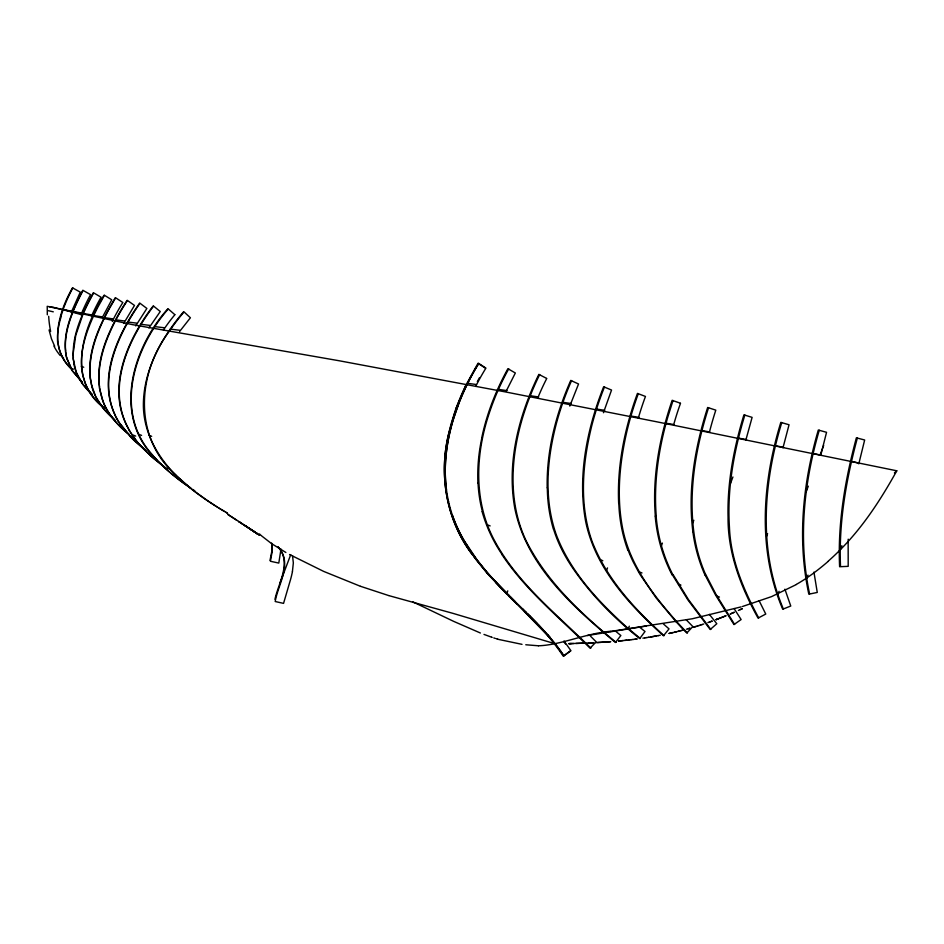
<?xml version="1.0" encoding="UTF-8"?>
<svg xmlns="http://www.w3.org/2000/svg" width="944" height="944" viewBox="0 0 944 944"><rect width="100%" height="100%" fill="white"/><g stroke="black" fill="none" stroke-linecap="round" stroke-linejoin="round"><path stroke-width="1.42" d="M848.149 541.018L848.196 566.341L839.617 566.73C837.599 523.141 845.092 479.776 856.373 437.827L864.657 439.998L858.804 463.858M73.266 352.726L75.744 335.38L82.895 314.482A196.163 189.107 -76.2 0 1 88.771 301.974L93.657 292.852L101.043 297.218A208.305 200.812 -76.2 0 0 92.347 314.234L91.45 316.287M848.172 540.098L848.208 539.177M280.982 549.101L278.799 563.084L270.432 561.267L272.309 550.635L271.825 543.331M744.851 415.041C733.842 451.232 726.951 489.193 729.429 527.13C730.644 559.521 743.601 589.776 758.693 617.931M292.416 571.663L293.336 562.931L292.534 555.792M448.754 433.379C438.441 475.08 446.465 521.088 472.909 555.355M481.652 438.264C486.691 413.885 495.883 390.45 507.907 368.691L515.341 372.998L506.102 391.335M448.046 436.659C438.913 476.944 446.937 520.899 472 554.081M448.117 436.293L448.518 434.476M448.589 434.11L455.657 409.625M820.737 455.327L826.555 432.305L818.306 430.039C802.837 483.139 797.066 539.744 808.831 594.189L817.268 592.443L813.94 572.111M449.084 431.927L449.804 428.989A197.036 189.945 -76.2 0 1 451.881 421.307L455.102 411.195M269.996 560.429L271.766 551.626L271.896 545.266A17.464 16.839 -76.2 0 0 271.553 543.284M782.989 447.81L789.042 424.765L780.818 422.381C762.268 482.809 757.371 549.904 782.718 609.21L790.765 606.024L784.901 589.198M745.854 440.093L752.108 417.366L743.919 414.853C733.842 448.011 727.199 482.549 728.06 517.324C727.753 553.172 740.934 587.215 758.067 618.119L765.761 614.048L759.141 600.762M857.353 438.028C846.178 479.611 838.661 522.575 840.49 565.786M274.952 599.287C278.445 582.837 291.92 562.447 278.256 547.213M819.262 430.24C803.851 483.08 797.999 539.425 809.539 593.67M781.762 422.57C763.354 482.809 758.303 549.727 783.343 608.939M61.03 316.004L62.953 310.057M708.566 407.678C695.822 447.527 688.506 490.019 693.805 531.85A154.674 149.105 -76.2 0 0 705.475 574.235M603.44 412.74L611.547 390.049L603.641 386.769C586.908 429.131 577.374 475.977 585.634 521.348C595.18 568.04 629.176 604.821 663.49 635.749L669.025 628.881L663.361 623.901M673.037 400.504L667.974 416.481A329.94 318.069 -76.2 0 0 662.57 437.391C656.823 463.209 654.086 489.853 656.269 516.262M455.539 409.944L455.869 409M569.798 406.085L578.542 383.996L570.754 380.42C555.91 414.121 546.47 450.795 547.19 487.812M455.763 409.318L456.778 406.51M455.987 408.693L456.212 408.068M71.248 312.287L80.275 292.133L72.771 287.979M456.318 407.761L466.017 384.951L477.994 363.298L485.181 368.018M279.695 583.864L290.728 554.659M506.81 593.387L507.766 590.861M606.567 570.412L607.511 567.91M640.351 638.498L628.326 628.598L629.294 626.191M661.473 545.597L662.417 543.095M692.825 522.882L693.816 520.262M730.408 483.682L732.933 476.98M766.552 536.369L767.59 533.643M806.247 491.6L808.3 486.172M820.088 454.961L823.675 445.462M778.127 593.847L779.083 591.333M806.943 577.834L807.981 575.108M840.349 549.691L841.871 545.667M456.896 406.203L458.926 400.952A228.566 220.341 -76.2 0 1 462.206 393.164A233.581 225.179 -76.2 0 1 465.746 385.506M82.6 311.013L81.432 313.797A139.417 134.402 -76.2 0 0 81.054 314.73M102.365 317.385L111.758 299.803L104.454 295.283L97.964 307.001A204.518 197.154 -76.2 0 0 93.244 316.677C86.199 332.406 80.452 349.457 81.585 366.909A55.425 53.43 -76.2 0 0 82.848 375.523L85.243 383.193A55.543 53.537 -76.2 0 0 91.662 394.781M445.816 484.048A145.116 139.901 -76.2 0 1 445.426 463.681A164.315 158.403 -76.2 0 1 447.727 442.866L448.742 437.402A192.647 185.708 -76.2 0 1 452.955 420.576L459.209 402.368A230.867 222.572 -76.2 0 1 466.548 385.6L466.926 384.822M463.539 539.685L462.831 538.422A142.485 137.364 -76.2 0 1 452.176 514.633A130.154 125.469 -76.2 0 1 446.441 489.57A142.933 137.789 -76.2 0 1 445.438 463.669A167.135 161.129 -76.2 0 1 448.754 437.402A198.7 191.549 -76.2 0 1 455.952 411.254A227.657 219.468 -76.2 0 1 466.548 385.612L468.767 381.128A234.726 226.277 -76.2 0 1 478.726 363.428L485.924 368.113A225.309 217.203 -76.2 0 0 476.236 385.353L475.693 386.426M72.44 287.896C58.847 311.768 47.578 348.1 71.921 369.352M82.765 290.339C72.664 310.151 61.808 332.642 66.257 355.487M123.699 323.45L134.485 305.419L127.452 300.463L123.452 306.67A207.999 200.506 -76.2 0 0 115.168 321.231C104.949 341.339 96.819 363.853 99.486 386.733M477.345 381.6L479.493 377.671M93.314 292.77C82.789 312.429 72.063 334.034 73.313 356.915M47.306 314.777L47.224 306.304L132.962 324.736L339.451 360.809L505.878 392.008L656.823 421.815L896.8 470.796C881.531 498.243 864.385 524.97 842.402 547.591A392.149 103.415 -68.8 0 1 832.537 557.279L828.077 561.326M135.688 325.904L146.875 308.452L140.007 303.26A202.217 194.948 -76.2 0 0 127.121 323.627C111.994 350.979 101.079 385.105 115.097 415.077M104.111 295.201C82.777 327.379 66.587 380.043 103.769 407.69M115.298 297.714C100.288 323.096 85.031 353.021 91.273 383.406M148.928 327.969L160.256 311.532L153.577 306.092C127.924 339.663 106.365 387.524 128.278 428.328M127.062 300.381C109.233 328.418 91.71 363.228 101.692 397.223M139.594 303.166C117.634 334.683 96.866 378.355 115.628 416.198M179.561 331.568L190.405 317.774L184.068 311.933A191.479 184.587 -76.2 0 0 169.472 331.049C136.797 373.706 133.175 437.874 176.091 475.198M153.129 306.009C127.405 339.51 105.244 389.081 128.927 429.496M167.784 308.865C131.664 349.233 112.006 417.673 156.692 459.681M183.525 311.815C162.179 337.126 144.609 368.054 143.429 401.861C142.261 433.331 160.161 462.218 183.372 482.136M896.8 470.796L894.405 472.885M538.505 645.779C560.429 645.153 585.728 633.412 610.461 631.288M546.151 633.023L546.8 633.754A228.519 220.294 -76.2 0 1 563.91 655.879L570.967 650.723L564.016 641.011M570.282 650.982L563.202 656.104A225.156 217.061 -76.2 0 0 546.293 634.026L524.427 611.334M796.382 584.537L771.543 596.62L742.491 606.496M742.208 608.727L740.179 609.659M742.338 608.668L738.385 610.449M734.456 612.196L730.137 614.037M733.972 612.396L730.632 613.836M725.983 615.771L716.036 619.665L718.632 618.674M725.735 615.877L715.977 619.677M712.071 621.117L707.882 622.603M712.024 621.14L709.381 622.072M680.058 630.887L676.282 631.807M702.112 624.539L703.752 624.008M700.625 625.022L702.301 624.48M699.126 625.494L700.837 624.952M697.604 625.978L699.351 625.424M656.505 635.937L648.717 637.271M697.852 625.896L694.513 626.91M696.33 626.368L692.943 627.382M741.134 606.886L692.294 618.768L612.113 631.206M688.058 628.763L689.675 628.315M690.076 628.208L686.43 629.211M681.426 630.533L683.114 630.096M681.863 630.415L678.016 631.394M674.523 632.22L676.612 631.737M674.866 632.15L670.972 633.035M669.178 633.436L670.889 633.046M673.096 632.551L669.107 633.436M587.369 635.548L646.168 626.049M658.157 635.642L660.293 635.229M658.405 635.583L650.628 636.964M610.143 631.524L611.783 631.265M646.793 637.578L648.799 637.259M644.846 637.873L646.852 637.566M642.888 638.156L644.905 637.861M632.905 639.489L636.988 638.982M634.934 639.241L636.952 638.982M600.065 642.404L610.756 641.672M630.887 639.737L633.046 639.477M628.869 639.973L631.052 639.713M629.058 639.949L624.798 640.41M627.064 640.162L618.58 641.011M623.075 640.587L618.91 640.988M582.849 643.206L575.982 643.43M559.875 651.277L560.653 651.218M610.32 641.719L595.888 642.64M597.434 642.545L599.558 642.427M593.8 642.734L586.425 643.076M593.021 642.77L588.572 642.982M571.332 643.537L568.878 643.631M584.088 643.159L569.539 643.631M476.673 560.417L488.756 575.026L496.19 582.413M573.586 643.513L568.76 643.655M528.888 615.7L529.56 615.689M466.194 545.384L466.938 545.361M538.387 645.779L525.784 644.764M447.751 501.547L448.565 501.606M154.84 326.624L164.162 327.745M170.215 329.114L179.714 330.258M140.644 324.264L149.777 325.385M127.593 321.987L136.538 323.119M522.008 644.339L498.55 639.418M115.522 319.78L124.278 320.96M467.669 383.299L476.413 384.538M498.444 389.388L507.011 390.627M104.194 317.621L112.808 318.871M530.233 395.725L538.658 396.976M562.954 402.286L571.273 403.548M596.537 409.059L604.774 410.345M93.409 315.508L101.881 316.842M630.934 416.044L639.1 417.354M666.086 423.219L674.205 424.576M82.989 313.443L91.344 314.871M701.958 430.582L710.03 431.986M738.515 438.099L746.539 439.585M72.806 311.414L81.042 312.96M775.673 445.769L783.662 447.326M445.367 453.568L446.193 453.722M813.374 453.545L821.315 455.22M62.835 309.42L70.942 311.107M851.594 461.427L859.477 463.339M49.324 306.611L53.088 307.461M48.345 310.706L53.289 311.827M553.739 643.36L453.026 613.376L389.034 595.664M456.743 406.628L457.51 406.84M388.739 595.581L360.478 586.295M498.184 639.3L497.441 639.076M497.063 638.958L496.119 638.663M495.163 638.356L493.795 637.92M492.213 637.389L491.612 637.176M491.199 637.035L483.989 634.415M680.235 403.159L672.152 400.327C659.502 437.414 652.186 476.885 655.348 516.156M360.183 586.189L323.674 571.403L289.548 554.517M716.98 596.136L719.458 597.092M678.465 584.147L680.943 585.115M639.383 571.958L641.991 572.961M600.349 559.78L602.827 560.736M81.29 366.284L83.745 367.24M487.446 524.864L490.137 525.914M70.729 368.136L73.431 369.187M149.199 435.373L151.665 436.329M138.839 434.323L141.588 435.396M131.841 434.582L135.688 436.081M130.732 437.131L133.446 438.181M480.402 633.011L453.557 621.317L412.658 601.776M546.47 378.32L538.847 374.39C518.716 415.537 506.539 462.619 514.822 508.427C526.41 565.574 572.819 606.638 615.453 642.498L620.857 635.524L616.22 631.713M285.867 552.464L271.483 543.567L261.417 535.732M225.522 512.037L226.938 512.887M227.669 513.383L221.203 509.441M222.654 510.315L224.094 511.188M219.728 508.545L221.887 509.913M218.241 507.624L220.459 509.04M216.79 506.716L219.02 508.155M217.568 507.247L209.639 502.137M216.117 506.35L205.414 499.305M238.584 521.43L240.319 522.551M244.071 525.006L245.829 526.15M192.918 489.511L194.806 490.833M228.011 514.515L247.729 527.401L238.808 521.572M236.732 520.227L227.811 514.386M244.331 525.171L255.128 532.286L248.13 527.661M240.673 522.787L242.443 523.944M251.729 530.044L253.665 531.319M249.936 528.852L257.417 533.82M251.576 529.938L257.547 533.891L246.231 526.41L253.358 531.118L251.423 529.82M208.966 501.724L191.762 489.287M253.794 531.389L259.352 535.118M259.034 534.918L254.927 532.133L256.874 533.443M190.9 488.249L186.475 485.145M189.036 486.915L190.322 487.788M188.328 486.49L185.189 484.248M204.742 498.857L200.565 495.907A248.768 239.823 -76.2 0 1 196.435 492.862L195.632 492.261M185.767 484.697L182.664 482.431M184.493 483.788L181.401 481.511M167.407 469.18L153.719 458.513L142.367 447.763M167.831 469.581L165.448 467.846M180.151 480.579L181.956 481.959M164.268 466.961L150.887 456.046L140.526 445.745M180.705 481.027L177.673 478.702M179.466 480.083L176.445 477.747M195.443 492.107L184.033 482.821M145.411 449.946L131.074 437.473M175.242 476.803L176.988 478.183M174.05 475.847L175.785 477.239M129.34 434.606C118.791 426.275 109.221 416.127 103.852 403.643M191.03 488.65L176.658 475.929M172.87 474.891L174.593 476.283M639.536 627.111L645.012 631.501L639.737 638.581C613.895 618.119 590.507 594.26 571.97 566.943A171.714 165.542 -76.2 0 1 562.211 550.387L561.975 549.868A135.004 130.154 -76.2 0 1 554.01 530.622L553.609 529.265M616.078 642.38C581.327 613.883 547.131 582.2 526.54 541.608C507.99 503.376 510.492 458.477 522.303 418.652A267.825 258.184 -76.2 0 1 539.685 374.567M173.401 475.328L170.522 472.932M127.57 433.261C117.056 424.753 108.123 414.05 102.955 401.471M172.221 474.348L169.354 471.941M104.454 408.374L98.66 403.029A75.083 72.381 -76.2 0 1 93.763 397.577L91.651 394.793M114.637 419.82L103.781 409.012L95.745 396.846M114.908 420.127C104.642 411.525 95.922 400.492 92.087 387.5M664.08 635.678C634.616 609.293 606.614 578.908 592.124 541.514C578.873 504.462 582.448 463.681 591.664 426.133A299.154 288.392 -76.2 0 1 604.502 386.934M628.326 628.598C598.838 602.213 570.329 572.076 556.181 534.434C543.591 498.479 546.965 458.949 556.582 422.711A283.578 273.382 -76.2 0 1 571.604 380.585M174.782 314.612L168.268 308.959C133.989 347.84 113.221 412.516 152.786 455.22M168.197 470.938L169.885 472.366M167.053 469.935L168.716 471.363M165.908 468.908L167.572 470.348M92.429 394.686L82.635 384.066L76.098 372.054M261.016 535.366L259.435 533.915M164.775 467.87L166.427 469.321M82.529 382.65L72.417 370.957L66.835 358.708M82.281 382.32L72.169 370.473L66.399 356.985M91.898 394.297C82.706 386.049 75.591 375.051 73.667 362.732M163.654 466.832L165.294 468.283M164.173 467.245L161.448 464.708M163.052 466.183L160.362 463.634M522.469 608.75L530.823 616.939M523.778 610.025L509.949 596.525M515.707 602.838L550.293 637.837L548.476 635.69M515.483 601.965L490.55 576.265A279.979 269.901 -76.2 0 1 477.558 560.677L463.787 540.098M525.088 611.299L526.386 612.573M513.524 600.703L516.793 603.9M72.157 369.682C64.522 362.579 59.035 352.926 57.985 342.448M132.785 439.172L119.617 423.478M511.282 598.508L514.61 601.776M527.696 613.86L537.16 623.347M590.354 636.02L596.171 641.837L590.094 648.186C559.969 618.037 526.091 590.767 502.232 554.989M508.993 596.242L512.439 599.641M510.138 597.375L495.482 582.401M531.354 617.47L543.532 630.108M508.025 594.602L508.981 595.558M63.614 358.236L60.499 354.885M506.704 593.965L487.647 573.775L472.307 554.506M507.058 593.634L501.524 588.018A446.642 430.57 -76.2 0 1 494.88 581.008A339.993 327.757 -76.2 0 1 485.995 571.049M590.85 648.115C556.913 614.261 517.666 583.663 494.562 540.711C473.758 502.373 475.257 455.846 488.544 415.325A249.841 240.862 -76.2 0 1 508.733 368.856M160.858 464.035L158.214 461.439M159.784 462.949L157.2 460.377M538.045 624.267L555.686 644.528A225.463 217.344 -76.2 0 1 563.898 655.879M130.65 437.025L118.283 421.366M686.135 619.689L692.837 626.568L686.831 633.011A307.307 296.251 -76.2 0 1 680.742 626.781L676.01 621.683M681.379 626.722L676.588 621.541M157.695 460.766L153.258 455.976M676.246 621.954L656.257 598.059L640.457 575.144A190.063 183.219 -76.2 0 1 638.439 571.734L633.2 561.881A147.063 141.765 -76.2 0 1 629.294 553.196L627.961 549.833M676.848 621.825C652.977 595.003 629.896 564.925 622.733 528.9C616.338 496.674 619.524 463.268 626.863 431.479A316.783 305.384 -76.2 0 1 638.345 393.589M544.192 630.828L545.502 632.291M141.836 447.102L138.721 443.68M278.126 546.93L278.692 547.579M547.638 634.722L548.204 635.371M140.007 445.061L137.836 442.63M485.995 571.049L476.696 559.509A193.685 186.711 -76.2 0 1 464.731 541.785L462.831 538.422A140.55 135.488 -76.2 0 1 452.188 514.633M136.974 441.568L138.225 442.96M710.808 629.412L688.577 599.782L673.308 575.002M136.113 440.494L137.364 441.898M709.381 614.391L716.803 623.736L710.218 629.518L687.798 599.77L672.458 574.943M279.259 548.263C292.239 564.347 278.02 584.466 275.2 601.517L283.554 603.381L289.808 582.035A103.108 99.403 -76.2 0 0 292.439 571.663M135.275 439.408L136.502 440.824M475.717 559.167L476.354 560.004M475.398 558.742L473.841 556.63M135.665 439.727L132.077 434.936M134.839 438.63L130.579 432.623M734.585 624.421L716.083 594.578L705.569 574.2M734.09 608.573L741.123 619.547L733.972 624.562L715.552 595.027L705.168 575.156M131.7 434.098L129.198 430.346M119.263 422.7L117.044 419.219M130.26 431.786L128.549 429.19M117.976 420.576L115.864 417.036M116.761 418.404L115.31 415.938M54.669 346.271L51.46 338.813L49.064 329.963M95.533 396.102L91.238 384.267M103.675 402.805L101.763 398.132M102.825 400.61L99.356 387.701M76.016 371.405L73.184 358.779M482.372 511.495L481.086 506.173A138.261 133.293 -76.2 0 1 478.337 487.635L478.006 482.915M92.052 386.662L90.105 377.671M66.847 358.095L66.198 356.112M66.434 356.36L65.455 351.616M692.884 531.732C687.574 489.877 694.878 447.362 707.658 407.489L715.8 410.144A369.316 356.03 -76.2 0 0 709.758 430.877M446.441 489.57L445.828 484.048M73.774 362L73.113 357.741M90.258 376.762C88.488 356.584 95.368 336.878 103.958 318.907A207.869 200.388 -76.2 0 1 108.89 309.361L115.664 297.797L122.85 302.517A199.09 191.927 -76.2 0 0 112.253 321.444M65.596 350.897C64.404 337.633 68.051 324.535 72.818 312.275A183.726 177.118 -76.2 0 1 80.405 295.59L83.107 290.41L90.565 294.646A191.762 184.871 -76.2 0 0 82.576 311.001M73.361 357.953L72.995 353.563M618.662 503.305C616.975 465.852 624.598 428.446 637.46 393.412L645.46 396.445A307.237 296.192 -76.2 0 0 638.297 418.168M60.215 355.522A17.983 7.174 54.4 0 1 53.961 346.118M50.634 331.509A171.973 50.303 56.3 0 1 48.699 316.323M828.03 561.515A581.091 153.247 -68.8 0 1 796.429 584.348M466.548 385.612A235.386 226.914 -76.2 0 1 478.726 363.428M145.765 450.264A159.902 154.143 -76.2 0 1 133.21 439.644M563.898 641.755A260.52 251.151 -76.2 0 1 565.574 643.997M502.373 554.883A148.963 143.606 -76.2 0 1 482.089 511.577M477.9 482.915A171.489 165.318 -76.2 0 1 481.782 438.287M537.832 397.837A242.761 234.029 -76.2 0 1 546.753 378.473M553.408 529.23A148.621 143.276 -76.2 0 1 547.331 487.812M627.725 549.927A150.002 144.609 -76.2 0 1 618.816 503.294M674.04 423.443A295.46 284.828 -76.2 0 1 680.53 403.265M672.211 575.085A153.553 148.031 -76.2 0 1 655.219 516.167M705.062 575.203A154.663 149.093 -76.2 0 1 692.872 531.732M163.43 330.034A176.587 170.239 -76.2 0 1 174.888 314.706M57.608 342.483A66.599 64.204 -76.2 0 1 61.372 316.122M62.894 310.033A158.521 152.81 -76.2 0 1 72.818 288.003M53.124 307.296A732.214 705.876 -76.2 0 1 81.255 314.635M687.421 632.94A308.582 297.478 -76.2 0 1 681.379 626.722M673.06 575.144A153.683 148.161 -76.2 0 1 656.139 516.274"/></g></svg>
